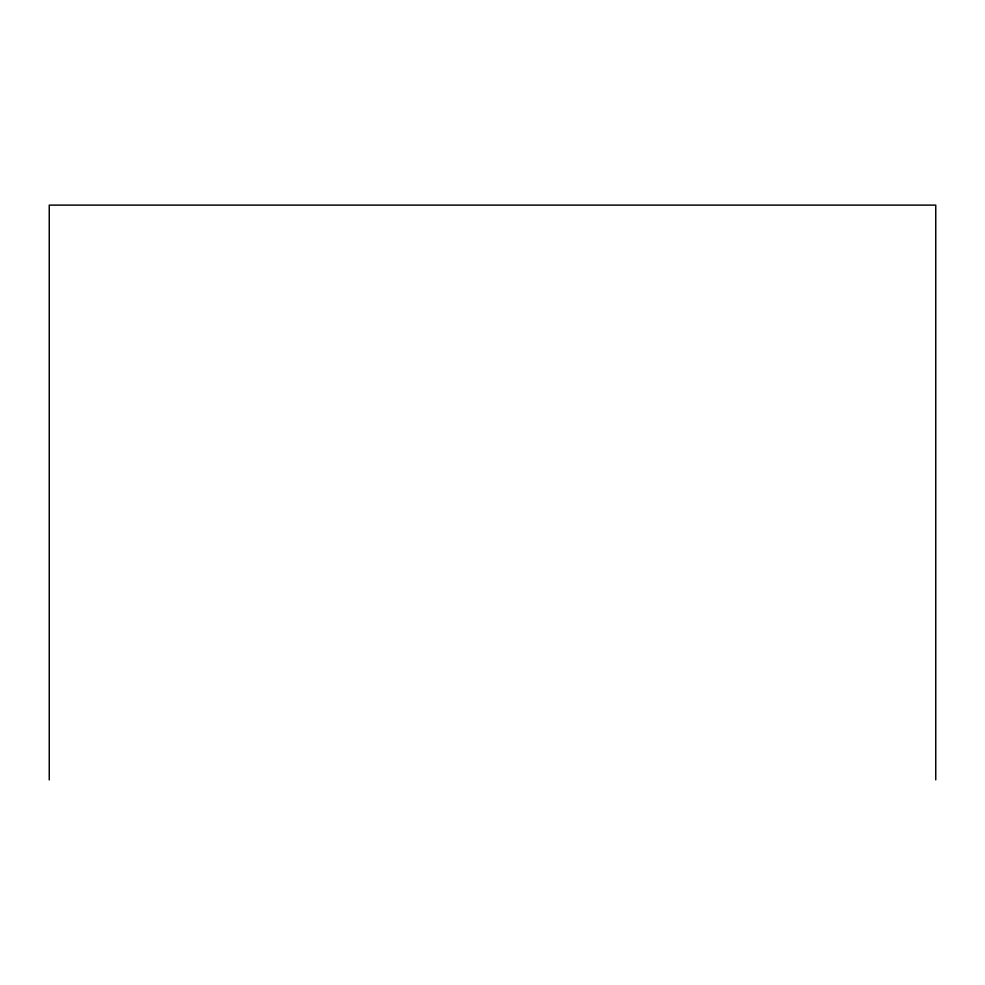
<?xml version="1.0" encoding="UTF-8"?>
<svg xmlns="http://www.w3.org/2000/svg" width="985" height="985" viewBox="0 0 985 985"><rect width="100%" height="100%" fill="white"/><g stroke="black" fill="none" stroke-linecap="round" stroke-linejoin="round"><path stroke-width="1.48" d="M935.75 779.886L935.75 205.114L49.25 205.114L49.25 779.886"/></g></svg>
